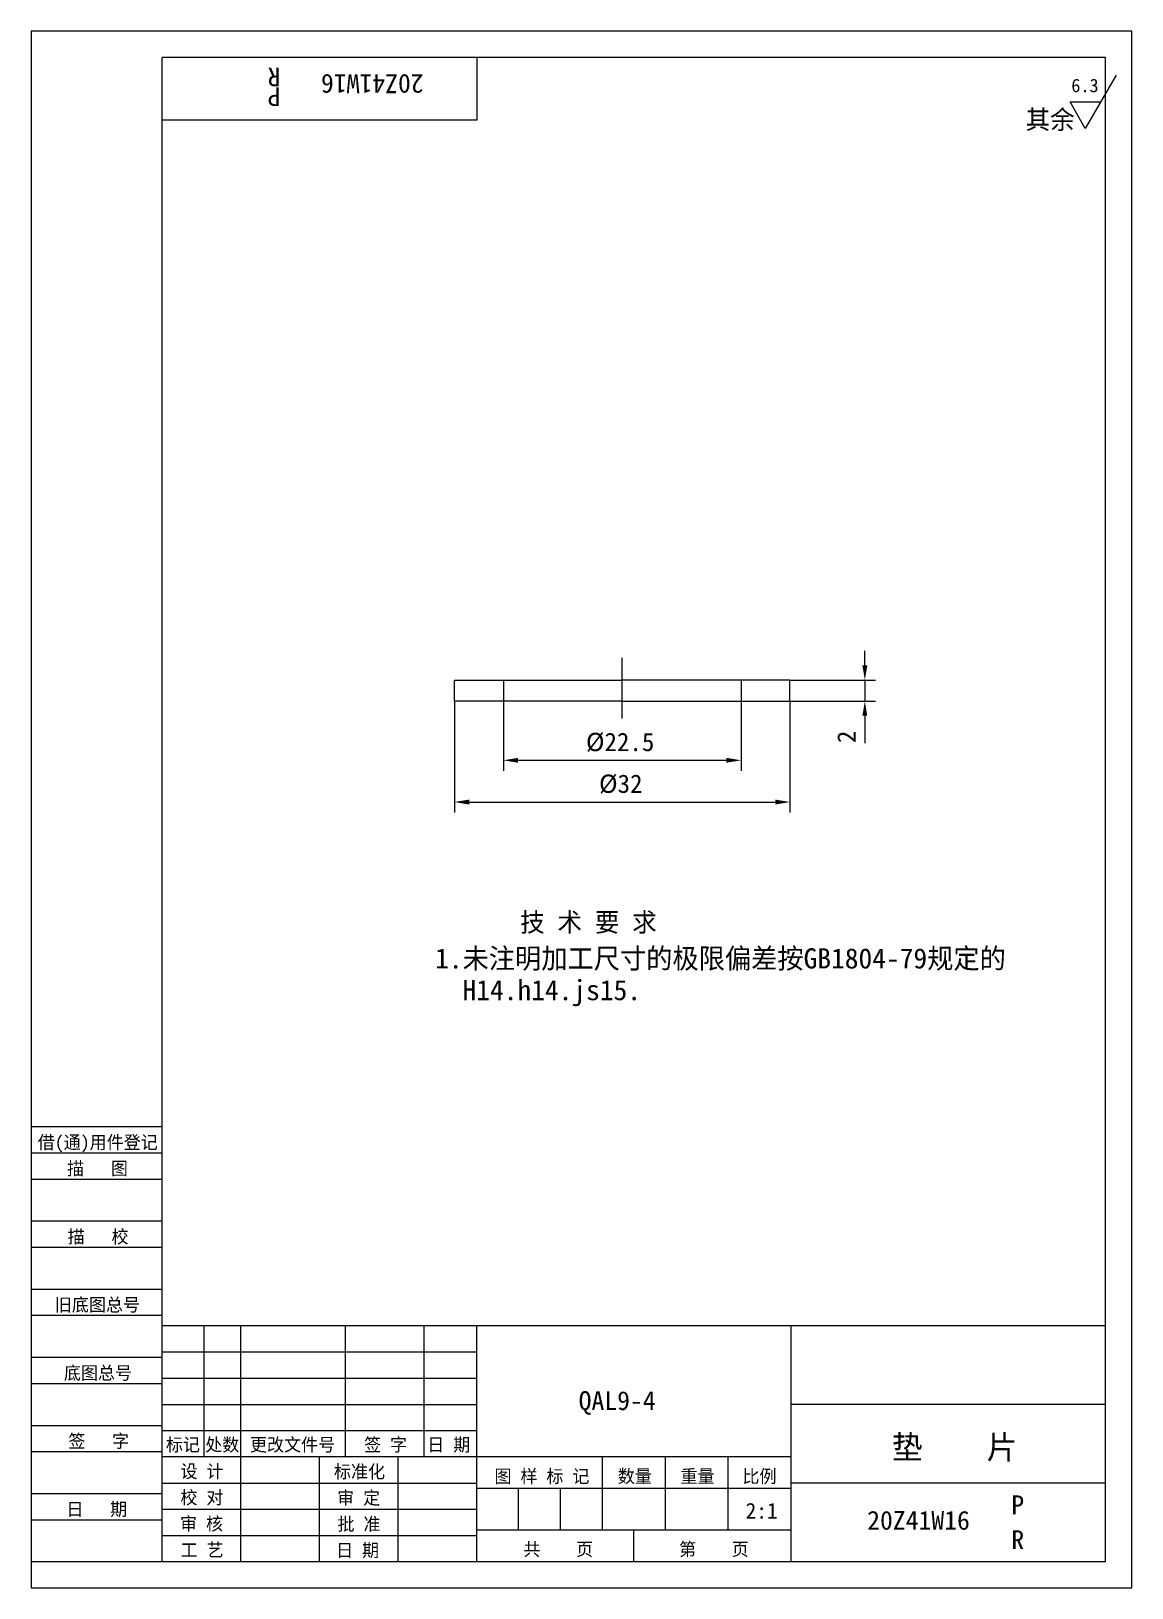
# Model space of a CAD drawing. Header units: metres. Extents: x 0 to 210, y 0 to 297.
import ezdxf

# ---------------------------------------------------------------- set-up
doc = ezdxf.new("R2010")
doc.units = ezdxf.units.M
for name, color, linetype in [('C', 6, 'Continuous'), ('D', 1, 'Continuous'), ('FL', 5, 'Continuous'), ('T', 7, 'Continuous'), ('TL', 4, 'Continuous')]:
    doc.layers.add(name, color=color, linetype=linetype)

# ---------------------------------------------------------------- blocks, each defined once
blk = doc.blocks.new('TUKUN4')
at = {"layer": 'FL'}
for p, q in [((0, 297), (0, 0)), ((210, 297), (0, 297)), ((210, 0), (210, 297)), ((0, 78), (25, 78)), ((0, 70), (25, 70)), ((0, 65), (25, 65)), ((0, 57), (25, 57)), ((0, 52), (25, 52)), ((33, 25), (33, 50)), ((40, 5), (40, 50)), ((60, 25), (60, 50)), ((75, 25), (75, 50)), ((25, 45), (85, 45)), ((0, 44), (25, 44)), ((0, 39), (25, 39)), ((25, 40), (85, 40)), ((25, 35), (85, 35)), ((0, 31), (25, 31)), ((25, 30), (85, 30)), ((0, 26), (25, 26)), ((70, 5), (70, 25)), ((0, 18), (25, 18)), ((25, 20), (85, 20)), ((25, 15), (85, 15)), ((0, 13), (25, 13)), ((25, 10), (85, 10)), ((0, 0), (210, 0))]:
    blk.add_line(p, q, dxfattribs=at)
at = {"layer": 'TL'}
for p, q in [((25, 5), (25, 292)), ((205, 292), (25, 292)), ((85, 292), (85, 280)), ((205, 5), (205, 292)), ((85, 280), (25, 280)), ((0, 88), (25, 88)), ((0, 83), (25, 83)), ((205, 50), (25, 50)), ((85, 5), (85, 50)), ((145, 5), (145, 50)), ((205, 35), (145, 35)), ((145, 25), (25, 25)), ((55, 5), (55, 25)), ((109, 11), (109, 25)), ((121, 11), (121, 25)), ((133, 11), (133, 25)), ((85, 19), (145, 19)), ((93, 11), (93, 19)), ((101, 11), (101, 19)), ((205, 20), (145, 20)), ((145, 11), (85, 11)), ((115, 5), (115, 11)), ((0, 5), (205, 5))]:
    blk.add_line(p, q, dxfattribs=at)
at = {"layer": 'T'}
for s, p in [('借(通)用件登记', (1.26, 83.76)), ('描   图', (6.86, 78.76)), ('描   校', (6.98, 65.76)), ('旧底图总号', (4.52, 52.76)), ('底图总号', (6.25, 39.76)), ('签   字', (7.1, 26.76)), ('标记', (25.71, 26.07)), ('处数', (33.22, 26.07)), ('更改文件号', (41.75, 26.07)), ('签 字', (63.53, 26.07)), ('日 期', (75.57, 26.07)), ('设 计', (28.5, 20.99)), ('标准化', (57.77, 20.93)), ('图 样 标 记', (88.4, 20.04)), ('数量', (111.92, 20.04)), ('重量', (123.88, 20.04)), ('比例', (135.7, 20.04)), ('校 对', (28.48, 15.99)), ('审 定', (58.39, 15.93)), ('日   期', (6.72, 13.76)), ('审 核', (28.41, 10.99)), ('批 准', (58.46, 10.93)), ('共    页', (93.91, 6.13)), ('第    页', (123.62, 6.13)), ('工 艺', (28.52, 5.99)), ('日 期', (58.18, 5.93))]:
    blk.add_text(s, height=2.5, dxfattribs=at).set_placement(p)

msp = doc.modelspace()

# ---------------------------------------------------------------- linework, layer by layer
at = {"layer": 'C'}
msp.add_line((112.77, 165.83), (112.77, 177.43), dxfattribs=at)
at = {"layer": 'D'}
for p, q in [((206.98, 288.58), (201.12, 278.44)), ((198.2, 283.51), (204.05, 283.51)), ((201.12, 278.44), (198.2, 283.51)), ((159.06, 175.98), (159.06, 178.78)), ((144.77, 173.18), (161.06, 173.18)), ((159.06, 173.18), (159.06, 169.18)), ((80.77, 169.18), (80.77, 147.92)), ((90.1, 169.18), (90.1, 155.89)), ((135.44, 169.18), (135.44, 155.89)), ((144.77, 169.18), (161.06, 169.18)), ((144.77, 169.18), (144.77, 147.92)), ((159.06, 166.38), (159.06, 163.58)), ((159.06, 163.58), (159.06, 161.16)), ((92.9, 157.89), (132.64, 157.89)), ((83.57, 149.92), (141.97, 149.92))]:
    msp.add_line(p, q, dxfattribs=at)
for points in [[(158.59, 175.98), (159.53, 175.98), (159.06, 173.18)], [(158.59, 166.38), (159.53, 166.38), (159.06, 169.18)], [(92.9, 158.35), (92.9, 157.42), (90.1, 157.89)], [(132.64, 158.35), (132.64, 157.42), (135.44, 157.89)], [(83.57, 150.39), (83.57, 149.45), (80.77, 149.92)], [(141.97, 150.39), (141.97, 149.45), (144.77, 149.92)]]:
    msp.add_solid(points, dxfattribs=at)
at = {"layer": 'TL'}
for p, q in [((80.77, 173.18), (90.27, 173.18)), ((80.77, 169.18), (80.77, 173.18)), ((90.1, 173.26), (90.1, 169.11)), ((90.27, 173.18), (112.77, 173.18)), ((135.27, 173.18), (112.77, 173.18)), ((144.77, 173.18), (135.27, 173.18)), ((135.44, 173.26), (135.44, 169.11)), ((144.77, 169.18), (144.77, 173.18)), ((90.27, 169.18), (80.77, 169.18)), ((112.77, 169.18), (90.27, 169.18)), ((112.77, 169.18), (135.27, 169.18)), ((135.27, 169.18), (144.77, 169.18))]:
    msp.add_line(p, q, dxfattribs=at)

# ---------------------------------------------------------------- block references
at = {"layer": 'D'}
msp.add_blockref('TUKUN4', (0, 0), dxfattribs=at)

# ---------------------------------------------------------------- texts
for s, height, rotation, p in [('R', 3.6, 180, (47.58, 290.05)), ('20Z41W16', 3.6, 180, (74.89, 288.76)), ('P', 3.6, 180, (47.58, 286.29)), ('2', 3.5, 90, (157.31, 161.16))]:
    msp.add_text(s, height=height, rotation=rotation, dxfattribs=at).set_placement(p)
for s, height, p in [('6.3', 2.55, (198.45, 285.36)), ('其余', 3.6, (189.73, 278.33)), ('%%C22.5', 3.5, (105.85, 159.64)), ('%%c32', 3.5, (108.35, 151.67)), ('技 术 要 求', 3.6, (93.29, 125.19)), ('1.未注明加工尺寸的极限偏差按GB1804-79规定的', 3.85, (77.07, 118.17)), ('  H14.h14.js15.', 3.85, (77.07, 112.12)), ('QAL9-4', 3.6, (104.46, 33.92)), ('垫    片', 4.5, (164.22, 24.59)), ('2:1', 3, (136.3, 13.21)), ('P', 3.6, (187, 14.05)), ('20Z41W16', 3.6, (159.5, 11.09)), ('R', 3.6, (187, 7.39))]:
    msp.add_text(s, height=height, dxfattribs=at).set_placement(p)

doc.saveas('drawing.dxf')
